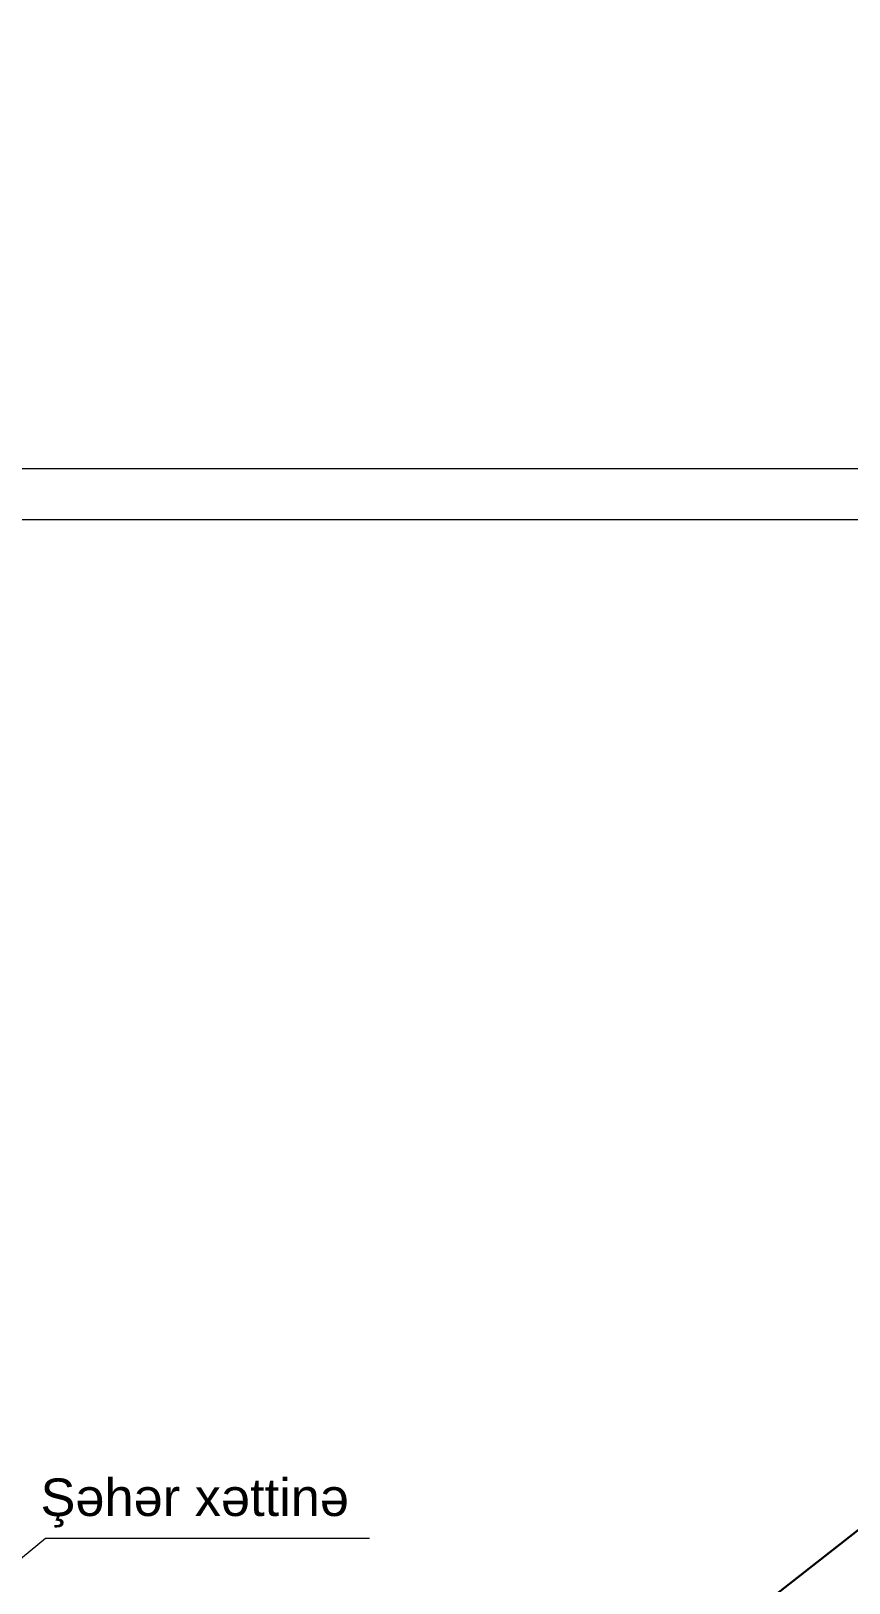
# Model space of a CAD drawing. Header units: feet. Extents: x 3381 to 682707, y 675186 to 4374675.
# Drawn here: x 680721.2 to 680807.9, y 4372600.8 to 4372765.2 of the extents above; entities that cross this region are included whole.
import ezdxf

# ---------------------------------------------------------------- set-up
doc = ezdxf.new("R2010")
doc.units = ezdxf.units.FT
doc.header["$MEASUREMENT"] = 0
doc.linetypes.add('DUZ', pattern=[0])
doc.layers.get('0').update_dxf_attribs({"linetype": 'CONTINUOUS'})
doc.layers.add('rabit xt', color=7, linetype='CONTINUOUS', lineweight=13)
doc.layers.add('ramka', color=7, linetype='CONTINUOUS')
doc.styles.add('ARİAL', font='arial.ttf')

msp = doc.modelspace()

# ---------------------------------------------------------------- linework, layer by layer
at = {"color": 1, "lineweight": 30}
msp.add_line((681011.761, 4372765.234), (680448.768, 4372324.606), dxfattribs=at)
at = {"color": 0, "linetype": 'DUZ', "lineweight": 18}
for p, q in [((680691.776, 4372580.12), (680722.683, 4372605.536)), ((680722.683, 4372605.536), (680757.023, 4372605.536))]:
    msp.add_line(p, q, dxfattribs=at)
at = {"layer": 'rabit xt', "color": 7, "lineweight": 20, "ltscale": 0.3}
msp.add_lwpolyline([(680508.03, 4372718.883), (680960.922, 4372718.883), (680960.922, 4372398.623)], dxfattribs=at)
msp.add_lwpolyline([(680524.205, 4372713.491), (680950.139, 4372713.491), (680950.139, 4372404.015), (680524.205, 4372404.015)], close=True, dxfattribs=at)

# ---------------------------------------------------------------- texts
at = {"layer": 'ramka', "color": 0, "linetype": 'Continuous', "lineweight": 9, "ltscale": 0.4, "insert": (680695.953, 4372618.496), "char_height": 3.97301, "width": 203.82321, "attachment_point": 1, "style": 'ARİAL'}
msp.add_mtext('  \\P                 {\\fArial|b0|i0|c238|p34;Şəhər xəttinə  \\P          \\P                             }', dxfattribs=at)

doc.saveas('drawing.dxf')
